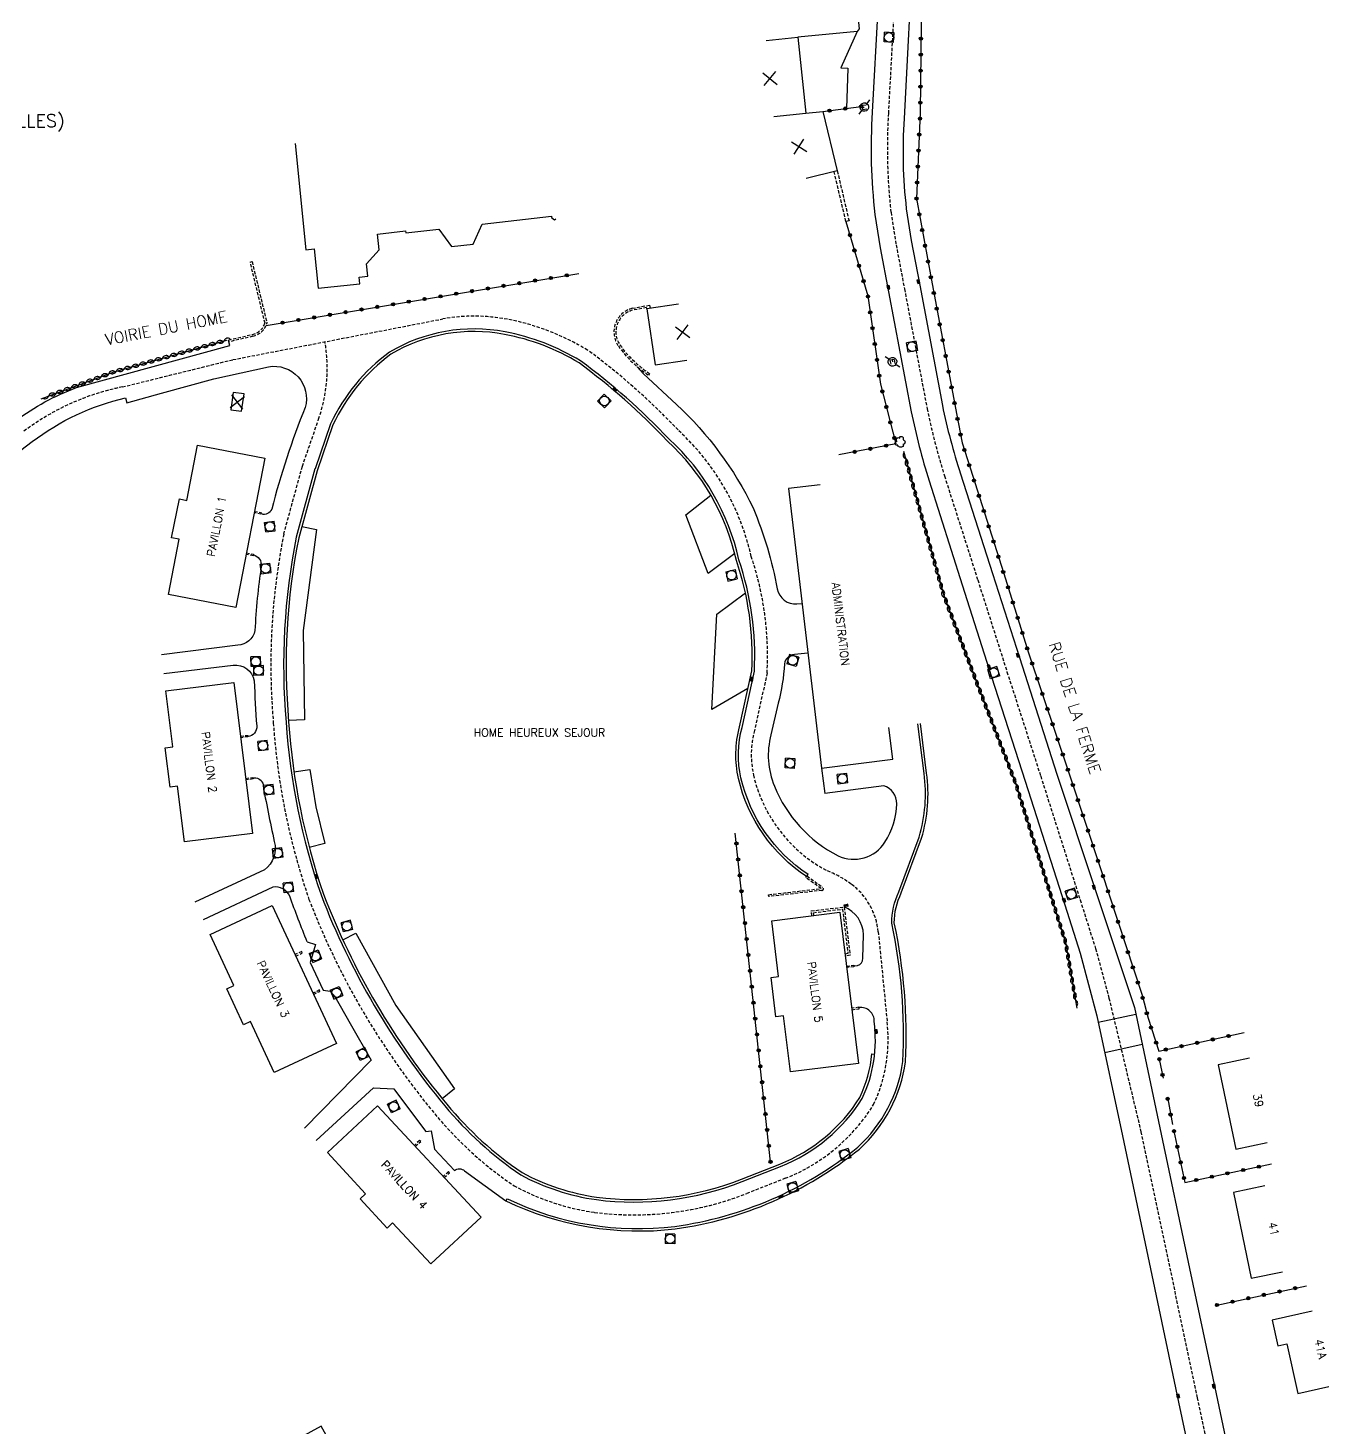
# Model space of a CAD drawing. Header units: millimetres. Extents: x 151000 to 152000, y 127000 to 128000.
# Drawn here: x 151548.8 to 151752, y 127532.5 to 127751.2 of the extents above; entities that cross this region are included whole.
import ezdxf
from ezdxf.enums import TextEntityAlignment as Align

# ---------------------------------------------------------------- set-up
doc = ezdxf.new("R2010")
doc.units = ezdxf.units.MM
doc.linetypes.add('DASHED', pattern=[0.75, 0.5, -0.25])
doc.layers.get('0').update_dxf_attribs({"linetype": 'CONTINUOUS'})
for name, color, linetype in [('W0001', 6, 'DASHED'), ('W0008', 7, 'CONTINUOUS'), ('W0100', 7, 'CONTINUOUS'), ('W0112', 1, 'DASHED'), ('W0300', 7, 'CONTINUOUS'), ('W0310', 3, 'CONTINUOUS'), ('W0322', 7, 'CONTINUOUS'), ('W0334', 7, 'CONTINUOUS'), ('W0400', 7, 'CONTINUOUS'), ('W0420', 7, 'CONTINUOUS'), ('W0471', 7, 'CONTINUOUS'), ('W0980', 7, 'CONTINUOUS'), ('W0984', 7, 'CONTINUOUS'), ('W0989', 7, 'CONTINUOUS'), ('W0991', 7, 'CONTINUOUS'), ('W1102', 7, 'CONTINUOUS')]:
    doc.layers.add(name, color=color, linetype=linetype)
doc.styles.get("Standard").update_dxf_attribs({"font": 'romans.shx', "width": 0.85})

# ---------------------------------------------------------------- blocks, each defined once
blk = doc.blocks.new('t322o')
at = {"color": 0, "linetype": 'Continuous'}
for radius in [0.25, 0.15]:
    blk.add_circle((0, 0), radius, dxfattribs=at)
blk = doc.blocks.new('t991o')
at = {"color": 0, "linetype": 'Continuous'}
for p, q in [((-1, 1), (1, -1)), ((-1, -1), (1, 1))]:
    blk.add_line(p, q, dxfattribs=at)
blk = doc.blocks.new('t310o')
at = {"color": 0, "linetype": 'Continuous'}
for centre, start, end in [((-0.5, 0.38), 216.8699, 323.1304), ((0.5, -0.37), 36.8699, 143.1303)]:
    blk.add_arc(centre, 0.625, start, end, dxfattribs=at)
blk = doc.blocks.new('T400')
for p, q in [((-0.15, 0.3), (0.15, 0.3)), ((-0.15, -0.25), (-0.15, 0.3)), ((-0.15, 0.15), (0.15, 0.15)), ((-0.15, 0), (0.15, 0)), ((0.15, 0.3), (0.15, -0.25)), ((-0.15, -0.15), (0.15, -0.15)), ((-0.15, -0.25), (-0.15, -0.3)), ((-0.15, -0.3), (0.15, -0.3)), ((0.15, -0.3), (0.15, -0.25))]:
    blk.add_line(p, q)
blk = doc.blocks.new('T420')
for p, q in [((0.75, 0.75), (-0.75, 0.75)), ((-0.75, 0.75), (-0.75, -0.75)), ((0.75, 0.75), (0.75, -0.75)), ((0.75, -0.75), (-0.75, -0.75))]:
    blk.add_line(p, q)
blk.add_ellipse((0, 0), major_axis=(-0.53, 0.53), ratio=1, start_param=3.926991, end_param=10.210176)
blk = doc.blocks.new('T300')
for p, q in [((-0.8, 0.51), (-0.86, 0.34)), ((-0.86, 0.34), (-0.86, 0.17)), ((-0.86, 0.17), (-0.74, 0.06)), ((-0.69, 0.63), (-0.8, 0.51)), ((-0.8, -0.06), (-0.74, 0.06)), ((-0.74, 0.06), (-0.69, 0.11)), ((-0.57, 0.69), (-0.69, 0.63)), ((-0.46, 0.69), (-0.57, 0.69)), ((-0.29, 0.63), (-0.46, 0.69)), ((-0.29, 0.63), (-0.17, 0.74)), ((-0.23, 0.57), (-0.29, 0.63)), ((-0.17, 0.74), (-0.06, 0.8)), ((-0.06, 0.8), (0.06, 0.8)), ((0.06, 0.8), (0.23, 0.74)), ((0.23, 0.74), (0.34, 0.63)), ((0.34, 0.63), (0.4, 0.51)), ((0.46, 0.46), (0.34, 0.46)), ((0.4, 0.51), (0.4, 0.46)), ((0.57, 0.4), (0.46, 0.46)), ((0.57, 0.4), (0.69, 0.29)), ((0.69, 0.29), (0.74, 0.17)), ((0.74, 0.06), (0.69, -0.17)), ((0.74, 0.17), (0.74, 0.06)), ((-0.8, -0.17), (-0.8, -0.06)), ((-0.8, -0.23), (-0.8, -0.17)), ((-0.74, -0.34), (-0.8, -0.23)), ((-0.69, -0.4), (-0.74, -0.34)), ((-0.51, -0.46), (-0.69, -0.4)), ((-0.4, -0.46), (-0.51, -0.46)), ((-0.4, -0.46), (-0.34, -0.46)), ((-0.34, -0.46), (-0.34, -0.4)), ((-0.34, -0.51), (-0.34, -0.46)), ((-0.29, -0.63), (-0.34, -0.51)), ((-0.17, -0.74), (-0.29, -0.63)), ((-0.06, -0.8), (-0.17, -0.74)), ((0.06, -0.8), (-0.06, -0.8)), ((0.17, -0.74), (0.06, -0.8)), ((0.23, -0.69), (0.17, -0.74)), ((0.29, -0.46), (0.23, -0.46)), ((0.29, -0.63), (0.23, -0.69)), ((0.46, -0.4), (0.29, -0.46)), ((0.34, -0.51), (0.29, -0.63)), ((0.34, -0.51), (0.34, -0.46)), ((0.57, -0.34), (0.46, -0.4)), ((0.63, -0.29), (0.57, -0.34)), ((0.69, -0.17), (0.63, -0.29))]:
    blk.add_line(p, q)
blk = doc.blocks.new('T471')
for p, q in [((-0.333334, 0.333334), (-0.333334, -0.333334)), ((-0.333334, 0.333334), (0.333334, 0.333334)), ((-0.333334, 0), (0, 0)), ((0.500001, 0.500001), (1.000002, 1.000002)), ((-0.500001, -0.500001), (-1.000002, -1.000002)), ((-0.333334, -0.333334), (0.333334, -0.333334))]:
    blk.add_line(p, q)
blk.add_ellipse((0, 0), major_axis=(0.471405, 0.471405), ratio=1, start_param=5.4977871438, end_param=11.780972451)

msp = doc.modelspace()

# ---------------------------------------------------------------- linework, layer by layer
at = {"layer": 'W0001'}
for points in [[(151675.73, 127816.83, -0.026941), (151676.91, 127810.71), (151677.81, 127804.71), (151679.99, 127789.87), (151683.37, 127766.82, -0.047425), (151684.03, 127754.05), (151683.16, 127737.86, 0.043624), (151683.57, 127722.37), (151684.37, 127717.27), (151685.67, 127710.4), (151689.21, 127691.69, 0.024697), (151691.92, 127681.19), (151697.12, 127664.95), (151701.69, 127650.59), (151706.95, 127634.29), (151713.12, 127614.95), (151715.53, 127607.35), (151717.62, 127599.6), (151722.62, 127578.73), (151727.26, 127556.75), (151731.41, 127537.18), (151735.42, 127518.16, 0.091609)], [(151548.13, 127688.18, -0.111573), (151563.5, 127695.09), (151580.76, 127699.35), (151613.56, 127705.72, -0.09109), (151623.65, 127705.65, -0.089838), (151636.18, 127700.84, -0.044222), (151650.3, 127688.37, -0.152685), (151661.74, 127668.62, -0.094596), (151664.22, 127650.41), (151662.24, 127641.43, 0.118629), (151662.08, 127634.44, 0.214955), (151673.49, 127619.55, -0.067035), (151677.35, 127617.42, -0.212261), (151681.58, 127609.97), (151682.95, 127596.05, -0.14099), (151680.85, 127582.98, -0.161849), (151667.06, 127571.46), (151661.07, 127569.1, -0.126465), (151637.27, 127566.14, -0.089587), (151624.68, 127570.3, -0.070403), (151612.32, 127581.51, -0.08193), (151592.65, 127615.04, -0.065859), (151587.08, 127642.59, -0.070838), (151588.71, 127672.09), (151591.62, 127682.69), (151594.16, 127690.06, 0.125801), (151595.15, 127702.14, -1.650201)]]:
    msp.add_lwpolyline(points, format="xyb", dxfattribs=at)
at = {"layer": 'W0008'}
for points in [[(151678.2, 127817.32, -0.020304), (151679.44, 127810.46), (151680.17, 127805.45), (151682.4, 127790.43), (151685.78, 127767.35, -0.051758), (151686.51, 127754.24), (151686.14, 127747.17), (151685.62, 127737.04, 0.045784), (151685.96, 127722.91), (151686.74, 127717.94), (151688.05, 127710.99), (151691.6, 127692.19, 0.028048), (151694.44, 127681.52), (151699.41, 127665.93), (151703.62, 127652.84), (151709.49, 127634.59), (151715.54, 127616.4), (151721.61, 127598.16), (151725.55, 127579.35), (151730.2, 127557.37), (151734.35, 127537.8), (151738.37, 127518.72, 0.091917)], [(151673.26, 127816.33, -0.02702), (151674.4, 127810.35), (151675.31, 127804.34), (151677.48, 127789.5), (151680.86, 127766.45, -0.047377), (151681.5, 127754.17), (151680.63, 127738.01, 0.043747), (151681.06, 127722.03), (151681.88, 127716.84), (151683.18, 127709.93), (151686.73, 127691.2, 0.024764), (151689.51, 127680.43), (151694.71, 127664.18), (151699.28, 127649.82), (151704.54, 127633.52), (151710.71, 127614.18), (151713.1, 127606.64), (151715.74, 127596.86), (151719.75, 127578.08), (151724.33, 127556.34), (151728.5, 127536.51), (151733.32, 127513.74, -0.210083)], [(151670.43, 127618.68), (151670.61, 127618.94, -0.191568), (151660.13, 127634, -0.11824), (151660.3, 127641.9), (151662.23, 127650.68, 0.094273), (151659.81, 127668.08, 0.153888), (151648.9, 127686.94, 0.044174), (151635.06, 127699.17, 0.089218), (151623.28, 127703.69, 0.182793), (151605.22, 127700.52, 0.125628), (151596.02, 127689.31), (151593.6, 127682.3), (151593.58, 127682.3), (151590.66, 127671.63, 0.070709), (151589.07, 127642.74, 0.065816), (151594.53, 127615.72, 0.081853), (151613.86, 127582.79, 0.069972), (151625.72, 127572.01, 0.088804), (151637.54, 127568.13, 0.126398), (151660.33, 127570.96), (151666.33, 127573.32, 0.160733), (151679.09, 127583.94, 0.141228), (151680.95, 127595.94, 0.466113), (151678.56, 127598.13)], [(151513.64, 127666.41, 0.125983), (151525.14, 127672.61), (151531.82, 127678.64), (151546.85, 127689.82, -0.07091), (151556.33, 127694.98), (151580.27, 127701.58), (151580.14, 127702.13)], [(151514.38, 127662.25, 0.135926), (151529.06, 127670.41), (151534.3, 127675.05), (151549.42, 127686.55, -0.10636), (151563.97, 127693.37), (151564.18, 127692.61), (151569.62, 127694.1), (151577.78, 127696.35), (151586.33, 127698.24, -0.552786), (151592.07, 127691.89, 0.033581), (151586.83, 127675.99, -0.398249), (151585.23, 127675.24)], [(151643.92, 127698.25), (151644.91, 127697.13), (151650.06, 127692.35, -0.092479), (151662.03, 127676.18, -0.052482), (151665.81, 127663.54, 0.384685), (151668.88, 127661.18), (151669.66, 127661.28)], [(151583.97, 127668.86, -0.368597), (151585.2, 127667.1, 0.026635), (151584.21, 127657.02, -0.339936), (151581.51, 127654.73), (151569.59, 127653.26)], [(151670.58, 127653.5), (151668.49, 127653.28, 0.371068), (151666.93, 127651.83, -0.048126), (151665.96, 127645.68), (151664.82, 127640.75, 0.164404), (151665.35, 127632.72, 0.179348), (151675.3, 127621.86, 0.375217), (151682.63, 127623.96, 0.139654), (151684.47, 127629.97, 0.335117), (151682.44, 127632.77), (151673.23, 127631.55)], [(151569.96, 127650.3), (151580.82, 127651.64, -0.387128), (151584.1, 127649.19, 0.009256), (151584.48, 127642.11, -0.435073), (151583.09, 127640.49)], [(151615.36, 127572.67, -0.387061), (151616.96, 127572.62), (151623.41, 127567.94), (151623.64, 127568.26, 0.143646), (151649.8, 127563.95, 0.136433), (151678.38, 127576.34, 0.175481), (151685.44, 127589.71, 0.064174), (151683.69, 127611.32, -0.115426), (151684.81, 127616.19), (151687.97, 127624.75, 0.107135), (151688.73, 127634.7), (151687.77, 127642.47)], [(151583.91, 127634, -0.345977), (151585.42, 127633.21, 0.012071), (151587.23, 127624.09, -0.305529), (151585.71, 127619.65), (151574.83, 127614.61)]]:
    msp.add_lwpolyline(points, format="xyb", dxfattribs=at)
at = {"layer": 'W0008', "flags": 128}
for points in [[(151592.37, 127608.4, -0.009774), (151589.65, 127615.52, 0.353757), (151587.02, 127616.93), (151576.11, 127611.85)], [(151677.76, 127604.63), (151678.32, 127604.7, 0.351906), (151679.19, 127605.85), (151679.28, 127609.5, 0.298669), (151676.25, 127613.85)]]:
    msp.add_lwpolyline(points, format="xyb", dxfattribs=at)
at = {"layer": 'W0008'}
for points in [[(151594.89, 127600.85), (151595.98, 127600.69), (151596.62, 127599.97), (151599.1, 127595.67), (151602.37, 127589.91), (151591.97, 127579.31)], [(151593.76, 127577.39), (151602.73, 127585.6), (151605.88, 127585.46), (151608.98, 127581.35), (151610.9, 127578.8)]]:
    msp.add_lwpolyline(points, dxfattribs=at)
at = {"layer": 'W0100'}
for points in [[(151672.93, 127756.88), (151677.9, 127757.43), (151678.61, 127751.05), (151678.29, 127750.6), (151669.03, 127749.72), (151670.26, 127737.83), (151672.92, 127738.11), (151675.18, 127728.83), (151670.32, 127727.64)], [(151590.49, 127733.11), (151592.18, 127716.52), (151593.48, 127716.66), (151594.1, 127710.5), (151600.61, 127711.2), (151600.5, 127712.22), (151601.86, 127712.37), (151601.63, 127714.34), (151603.62, 127716.52), (151603.35, 127718.96), (151607.73, 127719.46), (151607.76, 127719.17), (151612.94, 127719.76), (151614.93, 127717.01), (151618.31, 127717.38), (151619.69, 127720.52), (151630.52, 127721.75)], [(151630.52, 127721.75), (151630.55, 127721.54), (151630.99, 127721.19), (151631.21, 127721.34)], [(151650.37, 127708.04), (151645.43, 127707.31), (151646.71, 127698.54), (151651.66, 127699.27)], [(151672.51, 127679.81), (151667.54, 127679.22), (151672.71, 127635.52), (151683.86, 127636.93), (151683.23, 127641.89)], [(151739.56, 127590.23), (151734.66, 127589.2), (151737.43, 127576.02), (151742.32, 127577.04)], [(151741.96, 127570.27), (151737.06, 127569.25), (151739.85, 127555.85), (151744.74, 127556.87)], [(151749.38, 127550.7), (151743.11, 127549.31), (151744, 127545.29), (151745.39, 127545.6), (151747.11, 127537.87), (151751.99, 127538.95)]]:
    msp.add_lwpolyline(points, dxfattribs=at)
for points in [[(151582.12, 127691.28), (151582.5, 127693.99), (151580.83, 127694.22), (151580.45, 127691.5)], [(151573.55, 127677.37), (151575.23, 127686), (151585.75, 127683.96), (151581.2, 127660.63), (151570.68, 127662.67), (151572.36, 127671.29), (151571.18, 127671.52), (151572.4, 127677.59)], [(151571.37, 127638.87), (151570.29, 127647.6), (151580.92, 127648.93), (151583.84, 127625.33), (151573.21, 127624.01), (151572.13, 127632.72), (151570.94, 127632.57), (151570.21, 127638.73)], [(151580.9, 127601.57), (151577.19, 127609.55), (151586.9, 127614.08), (151596.93, 127592.53), (151587.22, 127588), (151583.51, 127595.96), (151582.43, 127595.45), (151579.84, 127601.08)], [(151666.02, 127602.97), (151664.95, 127611.7), (151675.59, 127613.02), (151678.48, 127589.42), (151667.85, 127588.11), (151666.78, 127596.82), (151665.59, 127596.67), (151664.86, 127602.83)], [(151601.5, 127569.05), (151595.52, 127575.49), (151603.36, 127582.8), (151619.54, 127565.38), (151611.7, 127558.08), (151605.72, 127564.51), (151604.84, 127563.69), (151600.64, 127568.25)]]:
    msp.add_lwpolyline(points, close=True, dxfattribs=at)
at = {"layer": 'W0112'}
for points in [[(151675.18, 127728.83), (151677.01, 127721.06), (151676.52, 127720.95), (151674.69, 127728.71)], [(151582.87, 127669.17), (151583.99, 127668.95), (151583.94, 127668.71), (151582.82, 127668.93)], [(151581.96, 127640.52), (151583.08, 127640.66), (151583.1, 127640.43), (151581.99, 127640.29)], [(151582.78, 127633.94), (151583.9, 127634.08), (151583.93, 127633.85), (151582.81, 127633.71)], [(151671.21, 127612.47), (151671.1, 127613.23), (151676.25, 127613.85), (151677.17, 127606.31), (151676.43, 127606.19)], [(151671.51, 127612.51), (151671.44, 127612.96), (151675.99, 127613.52), (151676.84, 127606.56), (151676.39, 127606.48)], [(151590.58, 127606.18), (151591.61, 127606.66), (151591.51, 127606.89), (151590.47, 127606.41)], [(151676.62, 127604.6), (151677.75, 127604.74), (151677.78, 127604.51), (151676.65, 127604.38)], [(151593.36, 127600.2), (151594.37, 127600.67), (151594.28, 127600.88), (151593.27, 127600.4)], [(151677.46, 127597.8), (151678.58, 127597.94), (151678.55, 127598.18), (151677.43, 127598.04)], [(151609.27, 127576.43), (151610.1, 127577.2), (151609.93, 127577.38), (151609.11, 127576.61)], [(151613.79, 127571.57), (151614.61, 127572.34), (151614.43, 127572.52), (151613.62, 127571.76)]]:
    msp.add_lwpolyline(points, dxfattribs=at)
for points in [[(151583.76, 127714.67), (151586.09, 127705.03, -0.265446), (151583.88, 127703), (151580.14, 127702.13), (151580.07, 127702.42), (151583.81, 127703.29, 0.257404), (151585.78, 127705.04), (151583.47, 127714.6)], [(151670.42, 127618.69), (151672.93, 127616.92, -0.689727), (151672.79, 127616.44), (151664.47, 127615.48), (151664.44, 127615.77), (151672.67, 127616.73), (151670.24, 127618.44)]]:
    msp.add_lwpolyline(points, format="xyb", close=True, dxfattribs=at)
msp.add_lwpolyline([(151645.43, 127707.31), (151645.4, 127707.48), (151643.21, 127707.07, 0.520389), (151641.22, 127701.66, 0.098013), (151645.86, 127697.19), (151645.7, 127696.93, -0.098013), (151640.98, 127701.49, -0.521331), (151643.14, 127707.37), (151645.85, 127707.87), (151645.93, 127707.38)], format="xyb", dxfattribs=at)
at = {"layer": 'W0112', "flags": 128}
msp.add_lwpolyline([(151584.13, 127675.65), (151585.27, 127675.43), (151585.22, 127675.19), (151584.09, 127675.41)], dxfattribs=at)
at = {"layer": 'W0310'}
for points in [[(151550.81, 127693.25), (151562.2, 127697.45), (151579.84, 127702.42)], [(151685.5, 127685.07), (151691.81, 127662.51), (151696.88, 127649.11), (151703.05, 127633.1), (151709.17, 127613.61), (151710.83, 127608.32), (151712.62, 127598.03)]]:
    msp.add_lwpolyline(points, dxfattribs=at)
at = {"layer": 'W0322'}
for points in [[(151680.77, 127816.21), (151680.43, 127816.12), (151682.06, 127804.74), (151684.14, 127790.59), (151686.92, 127771.23), (151688.32, 127756.83), (151688.13, 127737.94), (151687.55, 127724.51), (151689.82, 127712.05), (151693.85, 127690.68), (151694.67, 127686.37), (151695.92, 127682.43), (151701.18, 127665.94), (151705.06, 127653.54), (151711.51, 127634.34), (151716.46, 127619.37), (151722.78, 127600.07), (151723.72, 127596.46)], [(151672.92, 127738.11), (151678.91, 127738.89)], [(151676.52, 127720.95), (151679.97, 127709.3), (151681.92, 127695.53), (151684.33, 127686.22), (151675.44, 127684.47)], [(151585.97, 127704.7), (151634.79, 127712.83)], [(151664.76, 127574.04), (151659.25, 127625.37)], [(151723.72, 127596.46), (151725.41, 127591.33), (151738.72, 127594.22)], [(151725.48, 127590.07), (151726.09, 127587.1)], [(151726.79, 127583.88), (151727.53, 127579.89)], [(151727.77, 127578.83), (151729.49, 127570.81), (151743.02, 127573.71)], [(151734.49, 127551.67), (151748.5, 127554.69)]]:
    msp.add_lwpolyline(points, dxfattribs=at)
at = {"layer": 'W0334'}
for points in [[(151678.29, 127750.6), (151675.72, 127744.96), (151676.83, 127744.88), (151676.63, 127738.59)], [(151659.16, 127669.07), (151655.03, 127665.94), (151651.5, 127675.1), (151655.45, 127678.17)], [(151591.52, 127673.26), (151593.84, 127672.81), (151591.72, 127657.04), (151591.94, 127643.09), (151589.45, 127642.99)], [(151661.23, 127647.99), (151655.58, 127644.7), (151656.35, 127659.59), (151660.82, 127662.93)], [(151590.29, 127634.98), (151592.77, 127635.34), (151593.74, 127629.51), (151595.11, 127623.76), (151592.69, 127623.16)], [(151597.93, 127608.71), (151599.99, 127609.78), (151606.2, 127598.44), (151615.39, 127585.44), (151613.48, 127583.87)], [(151592.37, 127608.4), (151593.69, 127608), (151592.84, 127605.2), (151594.89, 127600.85)], [(151715.95, 127595.84), (151721.83, 127597.12)], [(151716.96, 127591.12), (151722.82, 127592.41)], [(151610.9, 127578.8), (151611.72, 127578.89), (151612.26, 127576.04), (151615.36, 127572.67)], [(151618.99, 127488.14), (151611.59, 127501.35), (151611.91, 127501.53), (151594.54, 127532.76), (151577.02, 127523.09), (151574.09, 127528.44)]]:
    msp.add_lwpolyline(points, dxfattribs=at)
for points in [[(151670.37, 127618.62, -0.191297), (151659.74, 127633.92, -0.118124), (151659.91, 127642), (151661.84, 127650.73, 0.094208), (151659.42, 127667.97, 0.154144), (151648.62, 127686.65, 0.044164), (151634.84, 127698.84, 0.089087), (151623.2, 127703.3, 0.182594), (151605.44, 127700.19, 0.125271), (151596.39, 127689.16), (151593.91, 127681.98), (151591.05, 127671.54, 0.070674), (151589.47, 127642.77, 0.065799), (151594.91, 127615.86, 0.081838), (151614.16, 127583.04, 0.069882), (151625.93, 127572.36, 0.088637), (151637.59, 127568.52, 0.126383), (151660.19, 127571.33), (151666.18, 127573.69, 0.16019), (151678.72, 127584.1, 0.082332), (151680.6, 127590.92), (151681.01, 127590.88)], [(151623.41, 127567.94, 0.141498), (151649.86, 127563.56, 0.136482), (151678.64, 127576.04, 0.17582), (151685.84, 127589.67, 0.064106), (151684.09, 127611.36, -0.114936), (151685.18, 127616.04), (151688.35, 127624.62, 0.10724), (151689.13, 127634.75), (151688.17, 127642.52)]]:
    msp.add_lwpolyline(points, format="xyb", dxfattribs=at)
at = {"layer": 'W0334', "flags": 128}
msp.add_lwpolyline([(151672.71, 127635.52), (151673.23, 127631.55)], dxfattribs=at)
at = {"layer": 'W1102'}
for p, q in [((151664.05, 127749.2), (151669.03, 127749.72)), ((151665.29, 127737.31), (151670.26, 127737.83))]:
    msp.add_line(p, q, dxfattribs=at)

# ---------------------------------------------------------------- block references
at = {"layer": 'W0300', "rotation": 283.298788206367}
msp.add_blockref('T300', (151684.98, 127686.4), dxfattribs=at)
at = {"layer": 'W0310'}
for p, rotation in [((151574.58, 127700.94), 15.7554546871696), ((151575.78, 127701.28), 15.7554546871696), ((151576.99, 127701.62), 15.7554546871696), ((151578.19, 127701.96), 15.7554546871696), ((151579.39, 127702.3), 15.7554546871696), ((151567.36, 127698.9), 15.7554546871696), ((151568.56, 127699.24), 15.7554546871696), ((151569.77, 127699.58), 15.7554546871696), ((151570.97, 127699.92), 15.7554546871696), ((151572.17, 127700.26), 15.7554546871696), ((151573.38, 127700.6), 15.7554546871696), ((151560.19, 127696.71), 20.2409956319158), ((151561.37, 127697.14), 20.2409956319158), ((151562.55, 127697.54), 15.7554546871696), ((151563.75, 127697.88), 15.7554546871696), ((151564.96, 127698.22), 15.7554546871696), ((151566.16, 127698.56), 15.7554546871696), ((151554.33, 127694.54), 20.2409956319158), ((151555.5, 127694.98), 20.2409956319158), ((151556.68, 127695.41), 20.2409956319158), ((151557.85, 127695.84), 20.2409956319158), ((151559.02, 127696.27), 20.2409956319158), ((151551.99, 127693.68), 20.2409956319158), ((151553.16, 127694.11), 20.2409956319158), ((151685.84, 127683.87), 285.619784759785), ((151686.17, 127682.66), 285.619784759785), ((151686.51, 127681.46), 285.619784759785), ((151686.85, 127680.26), 285.619784759785), ((151687.18, 127679.05), 285.619784759785), ((151687.52, 127677.85), 285.619784759785), ((151687.86, 127676.64), 285.619784759785), ((151688.19, 127675.44), 285.619784759785), ((151688.53, 127674.24), 285.619784759785), ((151688.86, 127673.03), 285.619784759785), ((151689.2, 127671.83), 285.619784759785), ((151689.54, 127670.63), 285.619784759785), ((151689.87, 127669.42), 285.619784759785), ((151690.21, 127668.22), 285.619784759785), ((151690.55, 127667.01), 285.619784759785), ((151690.88, 127665.81), 285.619784759785), ((151691.22, 127664.61), 285.619784759785), ((151691.56, 127663.4), 285.619784759785), ((151691.92, 127662.21), 290.744041152769), ((151692.36, 127661.04), 290.744041152769), ((151692.81, 127659.87), 290.744041152769), ((151693.25, 127658.7), 290.744041152769), ((151693.69, 127657.53), 290.744041152769), ((151694.14, 127656.36), 290.744041152769), ((151694.58, 127655.19), 290.744041152769), ((151695.02, 127654.03), 290.744041152769), ((151695.46, 127652.86), 290.744041152769), ((151695.91, 127651.69), 290.744041152769), ((151696.35, 127650.52), 290.744041152769), ((151696.79, 127649.35), 290.744041152769), ((151697.24, 127648.18), 291.084006138247), ((151697.69, 127647.02), 291.084006138247), ((151698.14, 127645.85), 291.084006138247), ((151698.59, 127644.68), 291.084006138247), ((151699.04, 127643.52), 291.084006138247), ((151699.49, 127642.35), 291.084006138247), ((151699.94, 127641.18), 291.084006138247), ((151700.39, 127640.02), 291.084006138247), ((151700.84, 127638.85), 291.084006138247), ((151701.29, 127637.69), 291.084006138247), ((151701.74, 127636.52), 291.084006138247), ((151702.19, 127635.35), 291.084006138247), ((151702.64, 127634.19), 291.084006138247), ((151703.08, 127633.02), 287.4259145585689), ((151703.45, 127631.83), 287.4259145585689), ((151703.83, 127630.63), 287.4259145585689), ((151704.2, 127629.44), 287.4259145585689), ((151704.58, 127628.25), 287.4259145585689), ((151704.95, 127627.06), 287.4259145585689), ((151705.33, 127625.86), 287.4259145585689), ((151705.7, 127624.67), 287.4259145585689), ((151706.08, 127623.48), 287.4259145585689), ((151706.45, 127622.28), 287.4259145585689), ((151706.82, 127621.09), 287.4259145585689), ((151707.2, 127619.9), 287.4259145585689), ((151707.57, 127618.71), 287.4259145585689), ((151707.95, 127617.51), 287.4259145585689), ((151708.32, 127616.32), 287.4259145585689), ((151708.7, 127615.13), 287.4259145585689), ((151709.07, 127613.94), 287.4259145585689), ((151709.44, 127612.74), 287.408133230019), ((151709.82, 127611.55), 287.408133230019), ((151710.19, 127610.36), 287.408133230019), ((151710.57, 127609.17), 287.408133230019), ((151710.89, 127607.96), 279.849562738579), ((151711.11, 127606.73), 279.849562738579), ((151711.32, 127605.5), 279.849562738579), ((151711.53, 127604.27), 279.849562738579), ((151711.75, 127603.03), 279.849562738579), ((151711.96, 127601.8), 279.849562738579), ((151712.18, 127600.57), 279.849562738579), ((151712.39, 127599.34), 279.849562738579)]:
    msp.add_blockref('t310o', p, dxfattribs=dict(at, rotation=rotation))
at = {"layer": 'W0322'}
for p, rotation in [((151688.24, 127749.5), 269.451515621678), ((151688.22, 127747), 269.451515621678), ((151688.2, 127744.5), 269.451515621678), ((151688.17, 127742), 269.451515621678), ((151676.43, 127738.57), 7.413276201782612), ((151678.91, 127738.89), 7.413276201782612), ((151688.15, 127739.5), 269.451515621678), ((151673.95, 127738.24), 7.413276201782612), ((151688.09, 127737.01), 267.48746741678), ((151687.98, 127734.51), 267.48746741678), ((151687.87, 127732.01), 267.48746741678), ((151687.76, 127729.51), 267.48746741678), ((151687.65, 127727.02), 267.48746741678), ((151687.55, 127724.52), 267.48746741678), ((151687.99, 127722.06), 280.336083906879), ((151677.16, 127718.81), 286.4654647529177), ((151688.44, 127719.6), 280.336083906879), ((151677.86, 127716.41), 286.4654647529177), ((151688.89, 127717.14), 280.336083906879), ((151689.34, 127714.68), 280.336083906879), ((151630.45, 127712.11), 9.45124397934135), ((151632.92, 127712.52), 9.45124397934135), ((151678.57, 127714.02), 286.4654647529177), ((151689.79, 127712.22), 280.336083906879), ((151618.12, 127710.06), 9.45124397934135), ((151620.59, 127710.47), 9.45124397934135), ((151623.05, 127710.88), 9.45124397934135), ((151625.52, 127711.29), 9.45124397934135), ((151627.98, 127711.7), 9.45124397934135), ((151679.28, 127711.62), 286.4654647529177), ((151605.79, 127708), 9.45124397934135), ((151608.25, 127708.41), 9.45124397934135), ((151610.72, 127708.83), 9.45124397934135), ((151613.19, 127709.24), 9.45124397934135), ((151615.65, 127709.65), 9.45124397934135), ((151679.98, 127709.22), 278.0578070860195), ((151690.25, 127709.76), 280.687560418142), ((151590.99, 127705.54), 9.45124397934135), ((151593.46, 127705.95), 9.45124397934135), ((151595.92, 127706.36), 9.45124397934135), ((151598.39, 127706.77), 9.45124397934135), ((151600.86, 127707.18), 9.45124397934135), ((151603.32, 127707.59), 9.45124397934135), ((151680.33, 127706.74), 278.0578070860195), ((151690.71, 127707.31), 280.687560418142), ((151588.53, 127705.13), 9.45124397934135), ((151680.68, 127704.27), 278.0578070860195), ((151691.18, 127704.85), 280.687560418142), ((151681.03, 127701.79), 278.0578070860195), ((151691.64, 127702.39), 280.687560418142), ((151681.38, 127699.32), 278.0578070860195), ((151692.1, 127699.94), 280.687560418142), ((151681.73, 127696.84), 278.0578070860195), ((151692.57, 127697.48), 280.687560418142), ((151693.03, 127695.02), 280.687560418142), ((151682.21, 127694.39), 284.4957455282644), ((151693.49, 127692.57), 280.687560418142), ((151682.84, 127691.97), 284.4957455282644), ((151683.46, 127689.55), 284.4957455282644), ((151693.96, 127690.11), 280.774033004312), ((151682.8, 127685.92), 191.1223784738222), ((151684.09, 127687.13), 284.4957455282644), ((151694.43, 127687.65), 280.774033004312), ((151677.9, 127684.95), 191.1223784738222), ((151680.35, 127685.43), 191.1223784738222), ((151695.03, 127685.23), 287.533210126668), ((151695.78, 127682.85), 287.533210126668), ((151696.54, 127680.47), 287.6957495887621), ((151697.3, 127678.09), 287.6957495887621), ((151698.06, 127675.7), 287.6957495887621), ((151698.82, 127673.32), 287.6957495887621), ((151699.58, 127670.94), 287.6957495887621), ((151700.34, 127668.56), 287.6957495887621), ((151701.1, 127666.18), 287.6957495887621), ((151701.85, 127663.79), 287.406194596301), ((151702.6, 127661.41), 287.406194596301), ((151703.35, 127659.02), 287.406194596301), ((151704.09, 127656.64), 287.406194596301), ((151704.84, 127654.25), 287.406194596301), ((151705.62, 127651.88), 288.5660274585811), ((151706.42, 127649.51), 288.5660274585811), ((151707.22, 127647.14), 288.5660274585811), ((151708.01, 127644.77), 288.5660274585811), ((151708.81, 127642.4), 288.5660274585811), ((151709.6, 127640.03), 288.5660274585811), ((151710.4, 127637.66), 288.5660274585811), ((151711.2, 127635.29), 288.5660274585811), ((151711.98, 127632.91), 288.288222789565), ((151712.77, 127630.54), 288.288222789565), ((151713.55, 127628.17), 288.288222789565), ((151714.34, 127625.79), 288.288222789565), ((151659.42, 127623.76), 96.13105688092156), ((151715.12, 127623.42), 288.288222789565), ((151659.69, 127621.27), 96.13105688092156), ((151715.91, 127621.05), 288.288222789565), ((151659.96, 127618.79), 96.13105688092156), ((151716.69, 127618.67), 288.127540821762), ((151660.22, 127616.3), 96.13105688092156), ((151717.47, 127616.3), 288.127540821762), ((151660.49, 127613.81), 96.13105688092156), ((151718.25, 127613.92), 288.127540821762), ((151719.02, 127611.54), 288.127540821762), ((151660.76, 127611.33), 96.13105688092156), ((151661.02, 127608.84), 96.13105688092156), ((151719.8, 127609.17), 288.127540821762), ((151661.29, 127606.36), 96.13105688092156), ((151720.58, 127606.79), 288.127540821762), ((151661.56, 127603.87), 96.13105688092156), ((151721.36, 127604.42), 288.127540821762), ((151661.82, 127601.39), 96.13105688092156), ((151722.13, 127602.04), 288.127540821762), ((151662.09, 127598.9), 96.13105688092156), ((151722.89, 127599.66), 284.559484846913), ((151662.36, 127596.41), 96.13105688092156), ((151723.52, 127597.24), 284.559484846913), ((151724.19, 127595.02), 288.2987605727458), ((151662.63, 127593.93), 96.13105688092156), ((151724.98, 127592.65), 288.2987605727458), ((151728.95, 127592.1), 12.25851291615923), ((151731.39, 127592.63), 12.25851291615923), ((151733.83, 127593.16), 12.25851291615923), ((151736.28, 127593.69), 12.25851291615923), ((151662.89, 127591.44), 96.13105688092156), ((151725.48, 127590.07), 281.635046572571), ((151726.5, 127591.57), 12.25851291615923), ((151663.16, 127588.96), 96.13105688092156), ((151725.98, 127587.63), 281.635046572571), ((151663.43, 127586.47), 96.13105688092156), ((151663.69, 127583.99), 96.13105688092156), ((151726.79, 127583.88), 280.5520542697), ((151663.96, 127581.5), 96.13105688092156), ((151727.24, 127581.42), 280.5520542697), ((151664.23, 127579.01), 96.13105688092156), ((151727.77, 127578.83), 282.090266280493), ((151664.49, 127576.53), 96.13105688092156), ((151728.29, 127576.39), 282.090266280493), ((151664.76, 127574.04), 96.13105688092156), ((151728.82, 127573.94), 282.090266280493), ((151736.14, 127572.24), 12.06359715169501), ((151738.58, 127572.76), 12.06359715169501), ((151741.03, 127573.28), 12.06359715169501), ((151729.34, 127571.5), 282.090266280493), ((151731.25, 127571.19), 12.06359715169501), ((151733.69, 127571.71), 12.06359715169501), ((151739.38, 127552.73), 12.1372765361198), ((151741.82, 127553.25), 12.1372765361198), ((151744.27, 127553.78), 12.1372765361198), ((151746.71, 127554.3), 12.1372765361198), ((151734.49, 127551.67), 12.1372765361198), ((151736.94, 127552.2), 12.1372765361198)]:
    msp.add_blockref('t322o', p, dxfattribs=dict(at, rotation=rotation))
at = {"layer": 'W0400'}
for p, rotation in [((151683.16, 127710.68), 10.68266180624297), ((151687.85, 127711.55), 10.68266180624297), ((151640.42, 127694.7), 226.476520281694), ((151703.4, 127653.18), 17.63821669220102), ((151698.86, 127651.38), 17.63821669220102), ((151661.81, 127649.42), 167.5425570669856), ((151593.78, 127618.65), 17.97020980210831), ((151715.26, 127616.97), 17.69827686368099), ((151676.57, 127614.09), 96.95239589339302), ((151710.62, 127614.9), 17.69827686368099), ((151681.22, 127594.4), 3.598466109194991), ((151666.39, 127568.63), 115.7822456063151), ((151728.42, 127537.46), 11.98361254255197), ((151734, 127539.01), 11.98361254255197)]:
    msp.add_blockref('T400', p, dxfattribs=dict(at, rotation=rotation))
at = {"layer": 'W0420'}
for p, rotation in [((151683.27, 127749.7), 267.031604229558), ((151686.88, 127701.38), 280.336083906879), ((151638.8, 127692.89), 136.476520281694), ((151586.55, 127673.28), 187.3118505995641), ((151585.89, 127666.73), 187.3118505995641), ((151658.65, 127665.67), 103.191989743602), ((151668.23, 127652.37), 343.902720812284), ((151584.35, 127652.16), 270.578969685491), ((151584.78, 127650.79), 270.578969685491), ((151699.62, 127650.45), 287.638216692201), ((151585.47, 127639.05), 276.0128526885341), ((151667.81, 127636.29), 266.777582820031), ((151675.99, 127633.89), 276.746936434081), ((151586.38, 127632.14), 276.0128526885341), ((151587.78, 127622.26), 277.043145577462), ((151589.43, 127616.9), 277.043145577462), ((151711.74, 127615.84), 287.698276863681), ((151598.58, 127610.86), 284.987693675509), ((151593.65, 127606.16), 112.034530609578), ((151596.96, 127600.44), 112.034530609578), ((151601, 127590.88), 294.966814278446), ((151605.9, 127582.67), 294.966814278446), ((151676.35, 127575.16), 16.6928509497664), ((151668.21, 127570.03), 16.6928509497664), ((151649.06, 127562.01), 359.32277753824)]:
    msp.add_blockref('T420', p, dxfattribs=dict(at, rotation=rotation))
at = {"layer": 'W0471'}
for p, rotation in [((151679.4, 127738.81), 7.4132762017827), ((151683.8, 127699.01), 280.336083906879)]:
    msp.add_blockref('T471', p, dxfattribs=dict(at, rotation=rotation))
at = {"layer": 'W0991'}
for p, rotation in [((151664.67, 127743.25), 5.941230681496144), ((151669.21, 127732.62), 12.60530828229647), ((151651.02, 127703.65), 8.347013705657922), ((151581.47, 127692.75), 82.06384728095792)]:
    msp.add_blockref('t991o', p, dxfattribs=dict(at, rotation=rotation))

# ---------------------------------------------------------------- texts
at = {"layer": 'W0980'}
msp.add_text('COURCELLES (COURCELLES)', height=2, dxfattribs=at).set_placement((151535.53, 127736.53), align=Align.MIDDLE)
at = {"layer": 'W0984'}
for s, rotation, p in [('PAVILLON 1', 78.9525, (151578.22, 127673.31)), ('ADMINISTRATION', 276.7469, (151675.7, 127658.05)), ('PAVILLON 2', 277.0445, (151577.07, 127636.47)), ('PAVILLON 3', 294.9682, (151587.06, 127601.04)), ('PAVILLON 5', 276.991, (151671.72, 127600.56)), ('PAVILLON 4', 312.8924, (151607.53, 127570.44))]:
    msp.add_text(s, height=1.25, rotation=rotation, dxfattribs=at).set_placement(p, align=Align.MIDDLE)
msp.add_text('HOME HEUREUX SEJOUR', height=1.25, dxfattribs=at).set_placement((151628.66, 127641.1), align=Align.MIDDLE)
at = {"layer": 'W0989'}
for s, rotation, p in [('VOIRIE DU HOME', 10.9867, (151570.35, 127704.28)), ('RUE DE LA FERME', 287.744, (151712.27, 127644.96))]:
    msp.add_text(s, height=1.75, rotation=rotation, dxfattribs=at).set_placement(p, align=Align.MIDDLE)
at = {"layer": 'W0991'}
for s, rotation, p in [('39', 281.8435, (151740.94, 127583.64)), ('41', 281.7418, (151743.35, 127563.57)), ('41A', 282.5131, (151750.69, 127544.83))]:
    msp.add_text(s, height=1.25, rotation=rotation, dxfattribs=at).set_placement(p, align=Align.MIDDLE)

doc.saveas('drawing.dxf')
